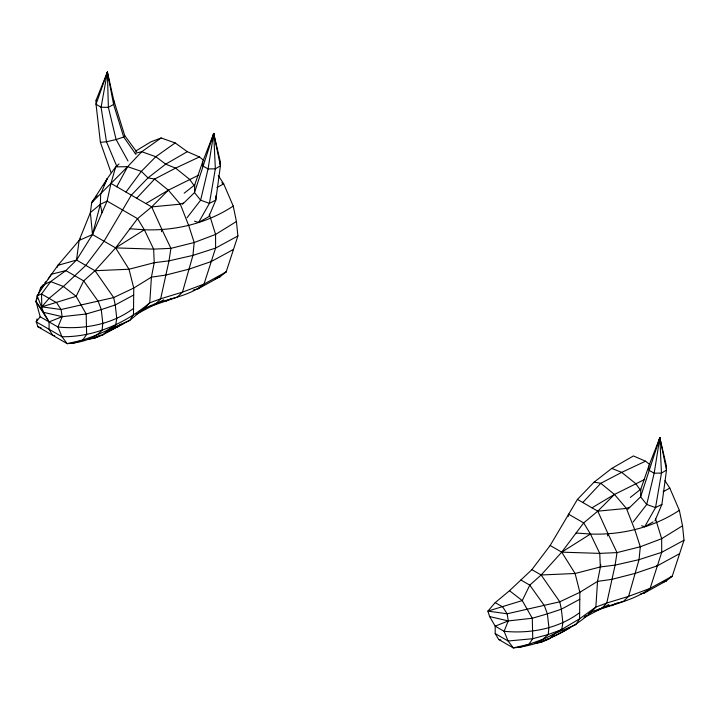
<?xml version="1.0" encoding="UTF-8"?>
<svg xmlns="http://www.w3.org/2000/svg" width="720" height="720" viewBox="0 0 720 720"><rect width="100%" height="100%" fill="white"/><g stroke="black" fill="none" stroke-linecap="round" stroke-linejoin="round"><path stroke-width="1.08" d="M194.697 184.914L194.517 192.582L200.619 200.214L209.43 203.337L215.793 200.115L220.41 165.825L220.275 161.622L213.714 133.47L202.698 161.802L194.697 184.914L184.203 193.185M215.892 195.732L215.793 200.115L208.836 216.612L198.594 222.462L194.526 221.184M640.809 489.168L640.629 496.836L646.731 504.468L655.542 507.591L661.905 504.369L666.513 470.079L666.387 465.876L659.826 437.724L648.81 466.056L640.809 489.168L630.306 497.448M136.638 151.767L124.74 135.666L113.733 100.215L107.406 72.09L96.165 100.035L96.03 104.238L100.404 142.353L111.087 172.665M113.733 100.215L113.607 104.418L123.687 137.025L135.936 154.431M38.133 295.155L40.617 287.703L45.342 283.95L50.643 281.592L65.862 270.603L76.536 260.055L92.493 234.549L100.314 204.345L100.692 194.184L107.208 178.686L115.695 166.869L119.016 163.98M40.5 289.764L40.617 287.703L43.398 284.526M48.258 278.982L57.879 265.347L76.536 260.055L79.11 240.435L90.369 212.598L91.719 202.617L107.208 178.686L105.741 181.548M219.969 163.827L220.275 161.622M600.831 564.813L597.537 581.4L595.845 607.104C583.632 620.991 567.423 629.901 550.8 637.443M133.542 308.403C111.942 324.468 84.384 329.598 57.978 327.033L40.194 316.764L36 301.554L37.152 295.74L51.3 274.257L65.862 270.603L83.673 280.881L98.235 301.356L101.277 309.591L102.807 323.271L102.096 330.255C93.141 339.633 79.668 342.774 67.167 343.656L37.962 326.79L36.216 321.867L37.053 318.816M149.823 306.54L177.354 297.072L182.493 292.113L192.924 255.402L194.193 242.523L188.793 225.792L180.306 204.174L168.354 190.179L154.656 179.046L147.996 177.858L141.345 171.36L127.647 166.68L115.695 166.869L110.97 183.402L107.1 201.069L92.493 234.549L79.11 240.435L57.879 265.347L57.348 267.201M161.451 231.696L161.955 229.554L151.677 206.901L110.97 183.402L91.719 202.617L94.41 199.035M607.563 535.95L608.058 533.808L597.78 511.164L577.431 499.41L550.161 545.481L531.882 569.646L509.499 590.715L495.198 602.622L487.899 611.1L489.627 616.581L495.198 626.157L504.09 631.296C530.496 633.852 558.054 628.731 579.645 612.657M212.976 136.638L213.714 133.47L220.41 165.825L215.352 168.849L208.071 168.921L202.833 166.005L202.698 161.802M658.836 441.945L659.826 437.724L666.513 470.079L661.455 473.103L654.183 473.184L648.936 470.259L648.81 466.056M106.623 75.357L107.406 72.09L113.607 104.418L108.369 107.343L101.088 107.262L96.03 104.238L107.406 72.09L107.514 74.277M139.437 311.742C158.805 298.341 185.643 299.385 204.012 284.103L215.604 248.067L215.568 234.432L209.304 214.155M594.9 611.136C613.314 603.999 634.212 600.39 650.124 588.366L661.716 552.321L661.671 538.686L655.407 518.418M218.277 175.554L223.677 183.834L233.235 206.064L236.421 221.517L237.888 235.98L226.143 271.935L220.356 276.516L198.306 288.738L193.14 290.133M664.983 480.726L669.789 488.088L679.347 510.327L682.533 525.78L684 540.234L672.246 576.189L666.459 580.77L644.418 592.992L640.287 594.108M54.729 335.727L52.569 335.223L49.086 329.301L49.086 321.903L36 301.554L37.062 298.359M133.677 295.002L115.254 304.947L101.277 309.591L86.166 314.001L62.181 316.665L49.086 321.903L43.524 312.318L37.152 295.74L41.526 294.003L56.655 302.733L61.029 309.528L62.181 316.665L57.978 327.033L61.965 336.735L67.167 343.656L82.692 340.11L96.678 335.052L129.798 320.355L144.801 307.917L149.742 302.841L160.668 298.773L182.493 292.113L204.012 284.103L226.143 271.935L224.217 272.952M495.198 602.622L502.758 606.987L507.132 613.782L508.284 620.919L504.09 631.296L508.077 640.998L513.279 647.91C533.151 646.074 552.303 638.55 569.223 628.11M654.948 520.875L661.905 504.369M103.77 185.364L104.751 183.456M116.757 186.75L127.647 166.68L141.759 151.731L161.127 137.97L175.176 142.929L187.299 151.677L199.431 156.933L203.814 160.452M198.594 222.462L209.43 203.337L215.352 168.849L213.714 133.47L194.517 192.582L182.52 204.246M641.646 525.753L644.706 526.716L655.542 507.591L661.455 473.103L659.826 437.724L640.629 496.836L627.831 509.283M125.973 192.06L141.345 171.36L155.799 156.699L175.176 142.929M95.751 197.244L97.101 195.453M187.047 217.746L200.619 200.214L208.071 168.921L213.714 133.47L213.831 135.666M633.159 522L646.731 504.468L654.183 473.184L659.826 437.724L660.06 442.116M79.11 240.435L80.442 238.725M124.74 135.666L123.687 137.025L116.118 139.545L106.479 141.75L100.404 142.353M40.194 316.764L36.216 321.867L61.965 336.735C94.545 337.095 125.055 323.442 149.742 302.841L151.425 277.146L154.224 262.701L153.639 249.12L144.351 229.77L137.556 218.646L107.1 201.069L100.314 204.345L90.369 212.598L92.493 234.549L115.614 247.896L128.997 269.244L133.758 288.045L133.47 314.559L129.798 320.355L106.65 332.217M44.784 282.942L46.179 281.358M73.053 343.305L82.692 340.11L86.643 334.467L86.166 314.001L76.149 296.325L63.396 286.461L50.643 281.592L41.526 294.003L41.796 306.846L76.149 296.325L83.673 280.881L95.013 270.72L115.614 247.896L137.556 218.646L151.677 206.901L168.354 190.179L198.576 175.176M679.518 553.716L657.297 565.83L635.058 573.426L611.928 579.33L597.537 581.4L579.861 592.308L559.782 601.812L507.132 613.782L487.899 611.1L522.261 600.579L529.785 585.135L541.125 574.983L561.726 552.159L583.668 522.909L597.78 511.164L614.466 494.433L644.679 479.439M136.674 198.243L154.656 179.046L175.59 168.12L199.431 156.933M582.777 502.497L600.768 483.3L621.693 472.374L645.534 461.187L649.926 464.706M577.431 499.41L594.108 482.121L611.802 468.414L633.411 455.94L645.534 461.187M110.97 183.402L127.647 166.68M200.349 287.055L198.306 288.738L197.847 288.468M647.136 590.751L644.418 592.992L643.95 592.722M584.649 616.635L586.44 615.366M588.231 614.088L590.913 612.18L601.875 608.121L623.457 601.326L628.596 596.367L650.124 588.366L672.246 576.189L670.32 577.206M57.879 265.347L59.706 264.06M116.433 327.357L121.068 324.252M562.545 631.611L565.326 629.748M233.235 206.064C207 223.362 175.581 230.913 144.351 229.77L115.614 247.896L153.639 249.12L170.919 248.346L194.193 242.523L215.568 234.432L236.421 221.517M679.347 510.327C653.103 527.625 621.693 535.167 590.454 534.033L561.726 552.159L550.161 545.481M682.533 525.78L661.671 538.686L640.305 546.777L617.031 552.6L599.742 553.383L561.726 552.159L575.109 573.498L579.861 592.308L579.582 618.813L575.901 624.618L554.823 633.546L534.897 643.509L541.008 642.303L549.117 639.009L554.823 633.546L579.582 618.813L595.845 607.104L606.78 603.027L628.596 596.367L639.036 559.656L640.305 546.777L634.896 530.046L626.409 508.428L614.466 494.433L600.768 483.3L594.108 482.121M135.567 151.11L150.921 141.831L161.127 137.97M145.881 203.562L168.354 190.179M591.993 507.816L614.466 494.433M187.299 151.677L165.699 164.16L147.996 177.858L131.319 195.156L104.049 241.227L85.779 265.392L63.396 286.461L49.086 298.368L41.796 306.846L61.029 309.528L113.679 297.558L133.758 288.045L151.425 277.146L165.816 275.076L188.946 269.172L211.185 261.576L233.415 249.462M644.706 526.716L653.085 521.937M216.954 187.542L223.677 183.834L221.823 182.763M663.066 491.805L669.789 488.088M237.888 235.98L215.604 248.067L192.924 255.402L169.002 260.847L154.224 262.701L128.997 269.244L95.013 270.72L76.536 260.055M123.12 323.856L103.005 334.755L94.896 338.049L88.785 339.255L103.005 334.755L108.72 329.292L115.587 325.332L116.775 318.618L115.254 304.947L113.679 297.558L95.013 270.72M684 540.234L661.716 552.321L639.036 559.656L615.114 565.11L600.327 566.955L575.109 573.498L541.125 574.983L531.882 569.646M579.789 599.256L561.366 609.201L547.389 613.845L532.278 618.255L508.284 620.919L495.198 626.157L495.198 633.564L498.672 639.477L513.279 647.91L528.795 644.364L542.79 639.306L548.208 634.518L561.699 629.595L562.878 622.872L561.366 609.201L559.782 601.812L541.125 574.983M135.954 314.406L163.773 299.79M584.046 617.607L608.886 604.557M100.773 335.133L94.896 338.049L91.548 338.193M541.008 642.303L547.857 638.901M165.267 301.473L172.134 298.278M611.379 605.727L617.265 602.991M215.235 278.766L220.356 276.516L218.259 277.056M662.373 582.579L666.459 580.77L663.327 581.58M153.747 304.65L155.772 303.867L160.668 298.773L169.002 260.847L170.919 248.346L161.955 229.554M597.834 609.687L601.875 608.121L606.78 603.027L615.114 565.11L617.031 552.6L608.058 533.808M183.348 203.013L180.306 204.174L151.677 206.901M629.451 507.267L626.409 508.428L597.78 511.164M519.165 647.559L528.795 644.364L532.755 638.721L532.278 618.255L522.261 600.579L509.499 590.715M135.234 153.288L141.759 151.731L155.799 156.699L165.699 164.16L175.59 168.12L189.63 179.37L194.67 186.39M129.96 228.771L144.351 229.77M576.072 533.025L590.454 534.033L599.742 553.383L600.327 566.955M62.181 316.665L43.524 312.318L36 301.554M489.627 616.581L508.284 620.919M498.672 639.477L500.841 639.981M37.962 326.79L41.121 327.861M611.802 468.414L621.693 472.374L635.742 483.633L640.143 489.762M210.501 261.18L211.185 261.576M656.613 565.434L657.297 565.83M520.875 579.996L529.785 585.135L544.347 605.61L547.389 613.845L548.919 627.525L548.208 634.518L532.755 638.721L508.077 640.998L495.198 633.564M590.454 534.033L583.668 522.909L568.44 514.116L568.44 516.303M127.998 161.01L116.118 139.545L108.369 107.343L107.406 72.09L101.088 107.262L106.479 141.75L116.919 166.617M100.314 204.345L102.051 212.652M96.165 100.035L96.453 102.249"/></g></svg>
